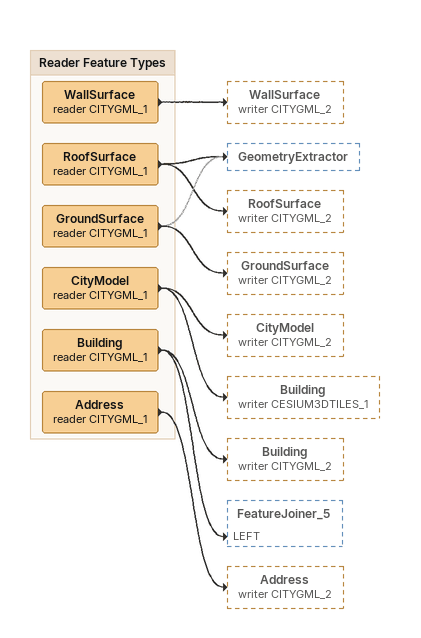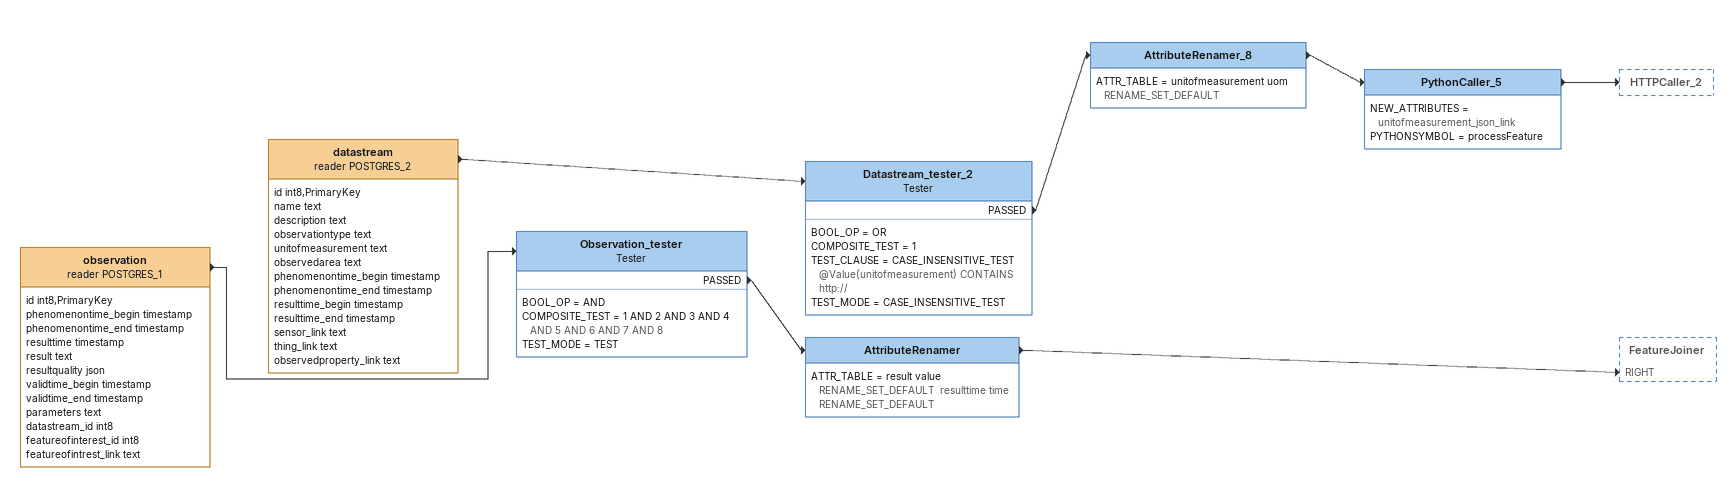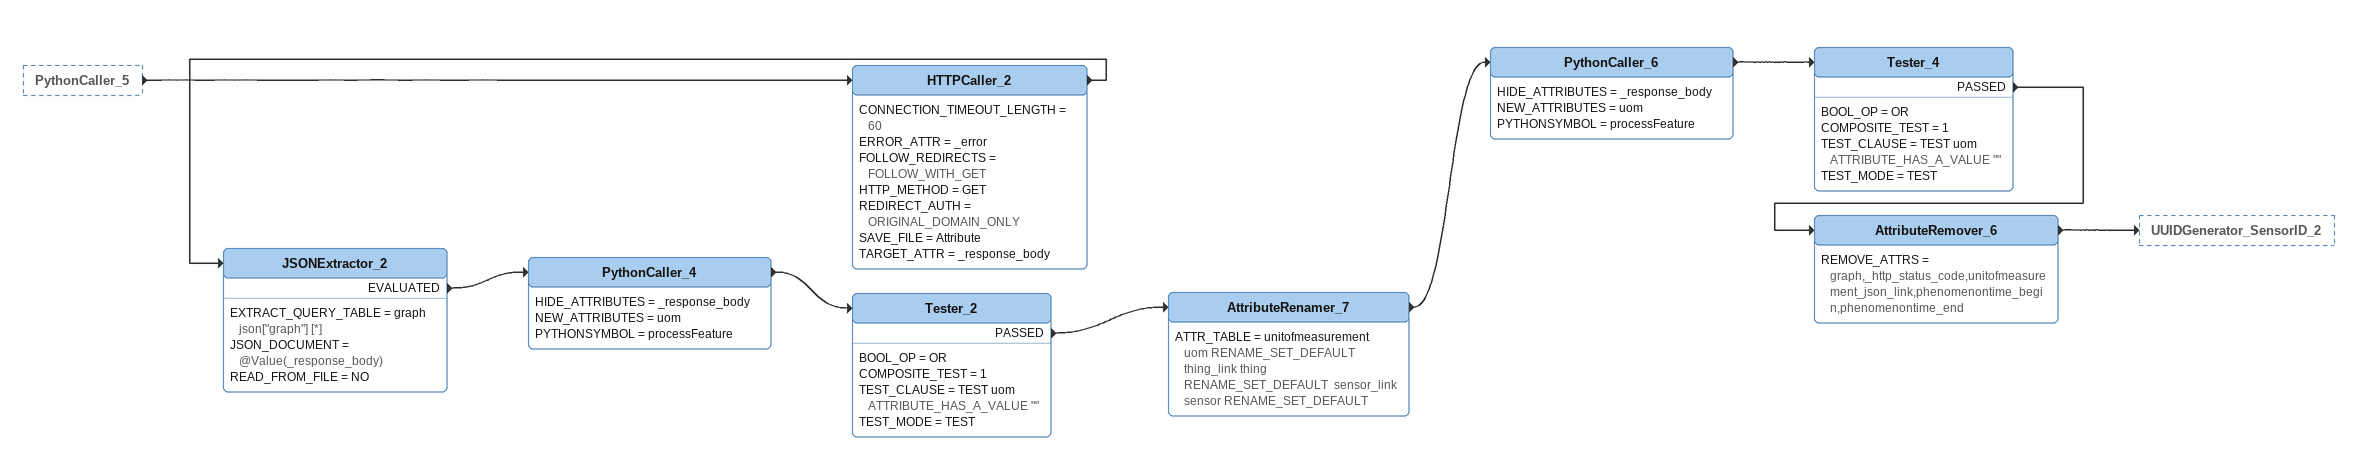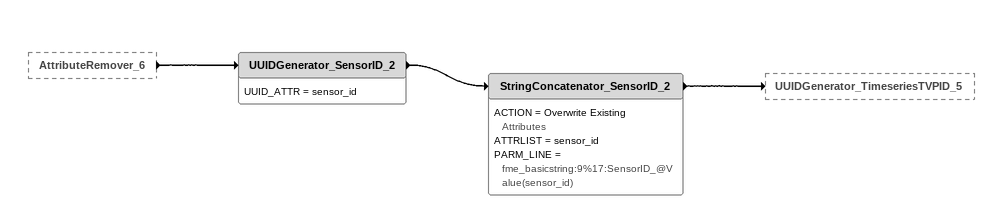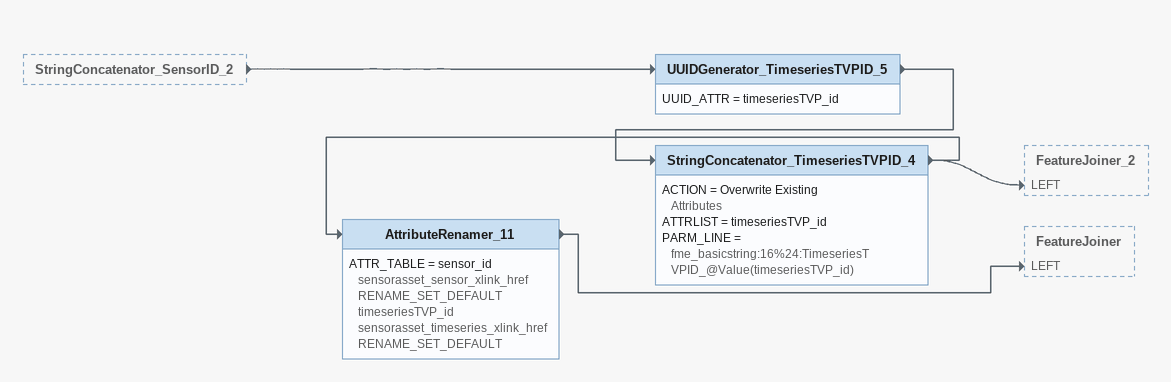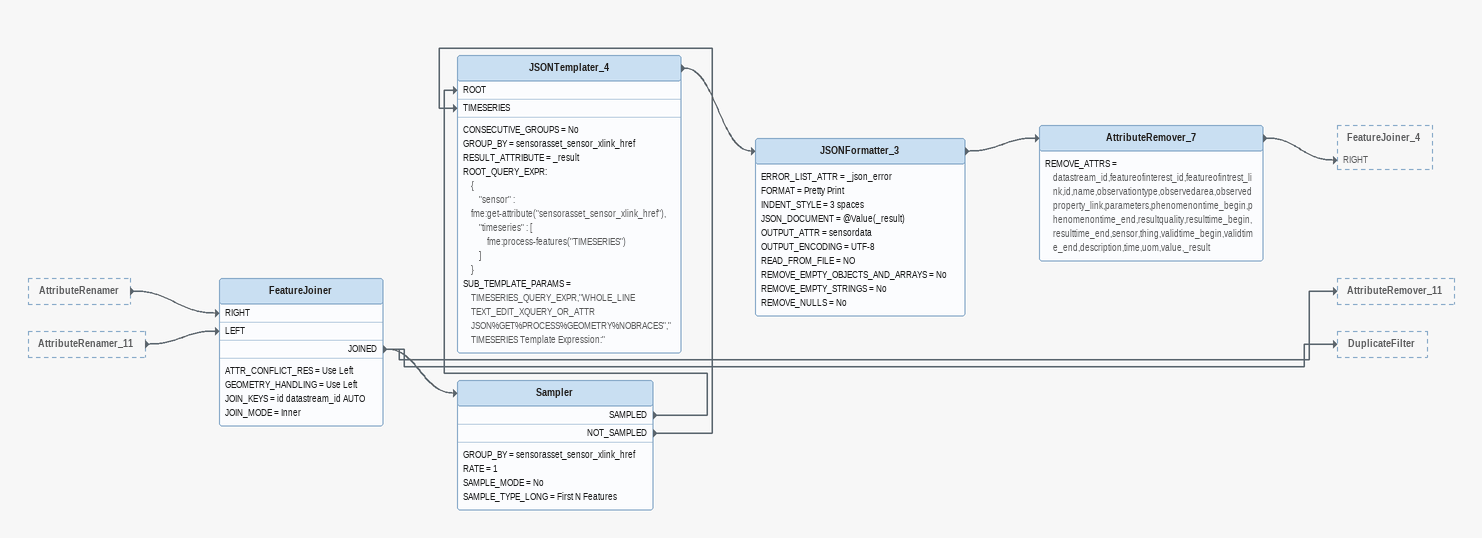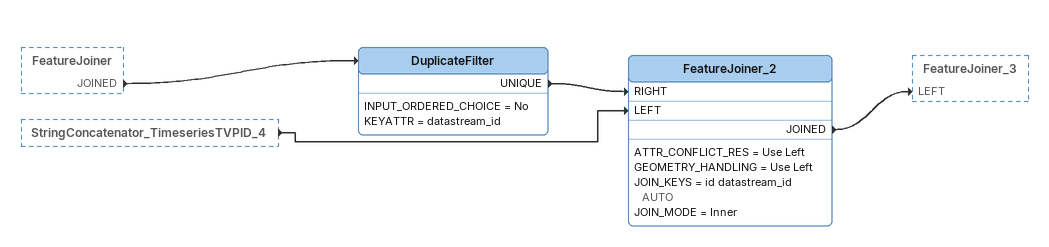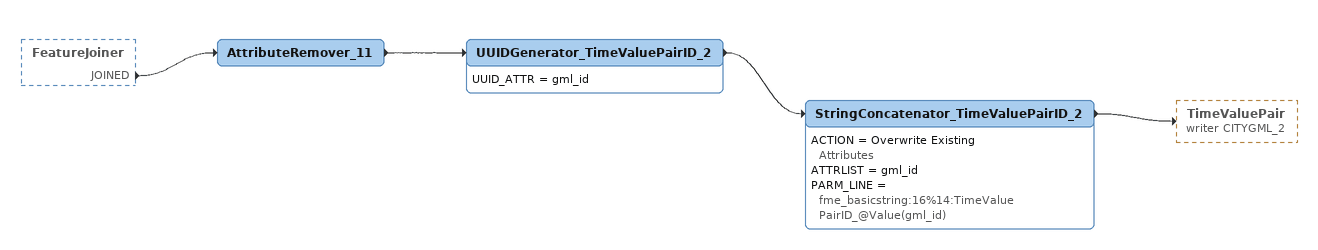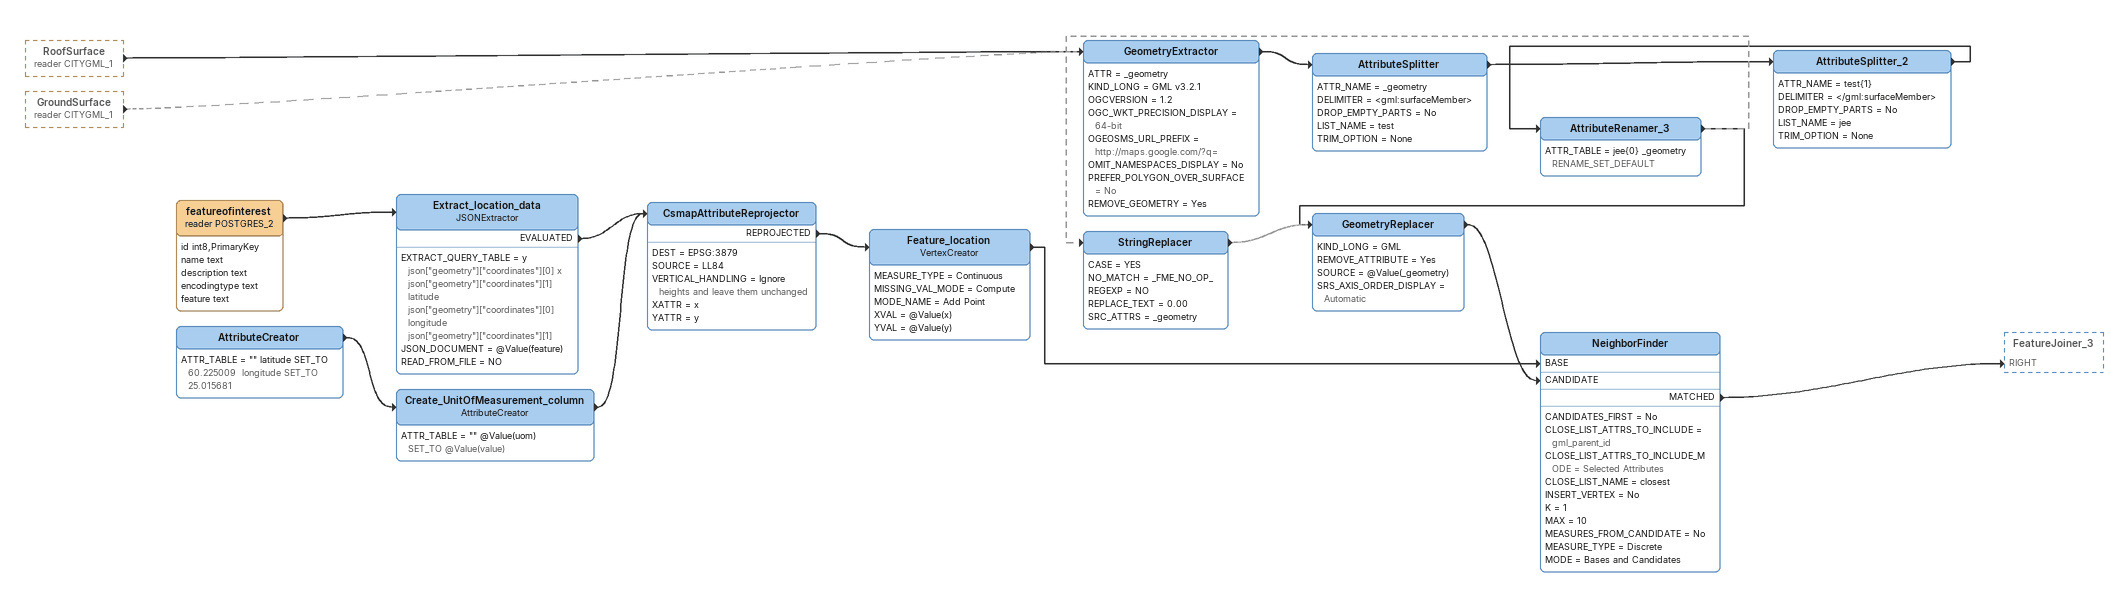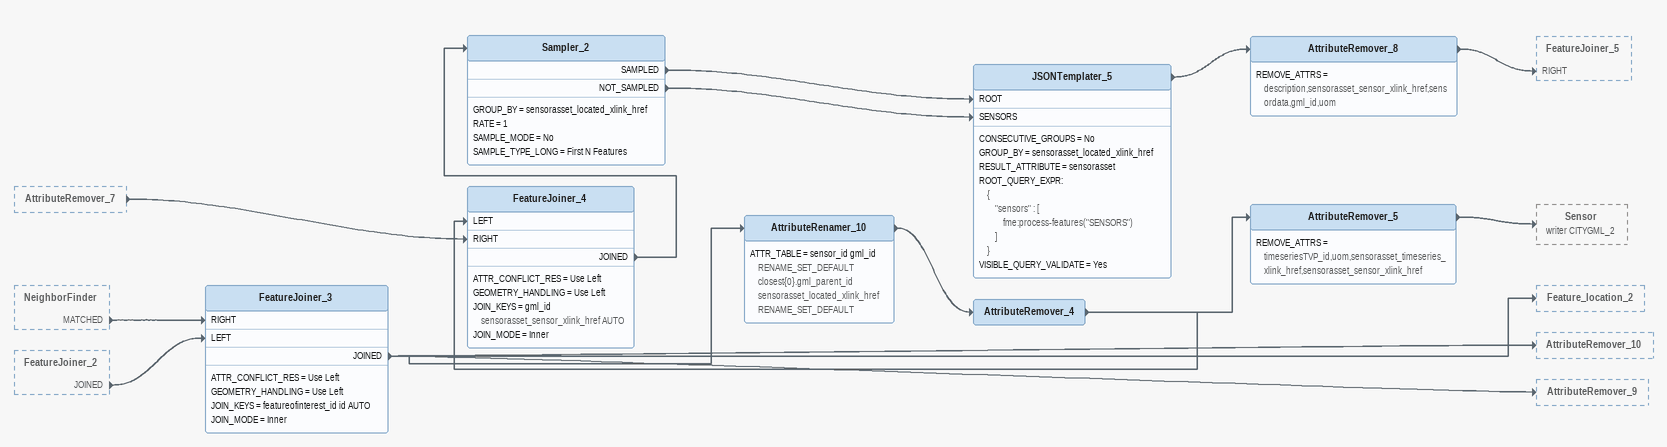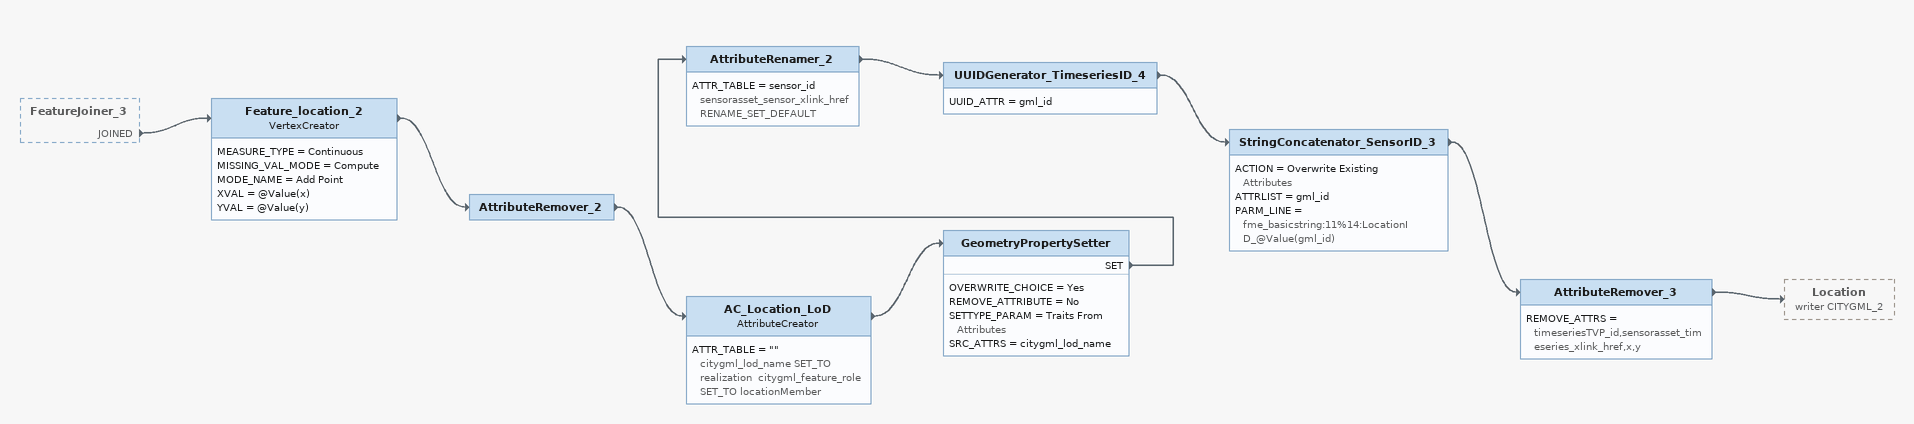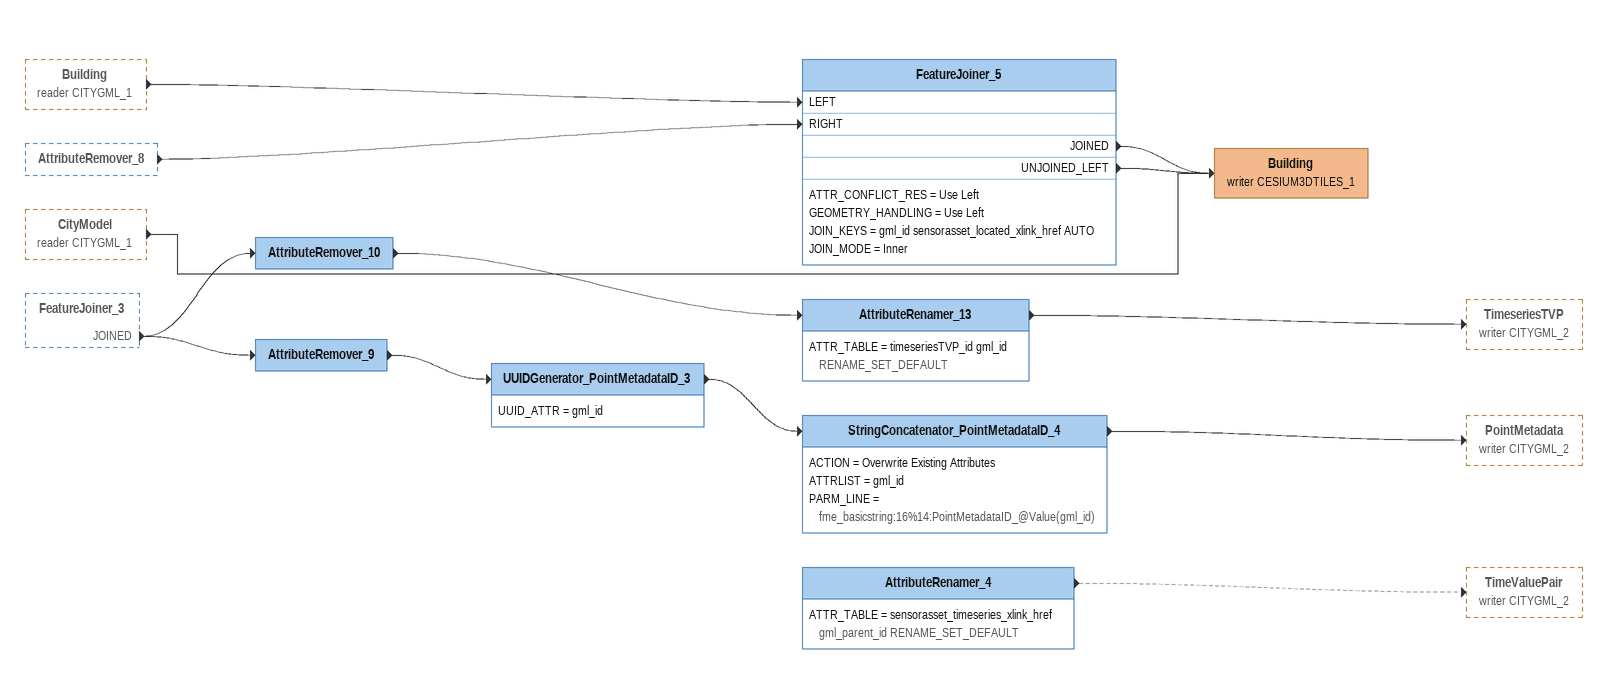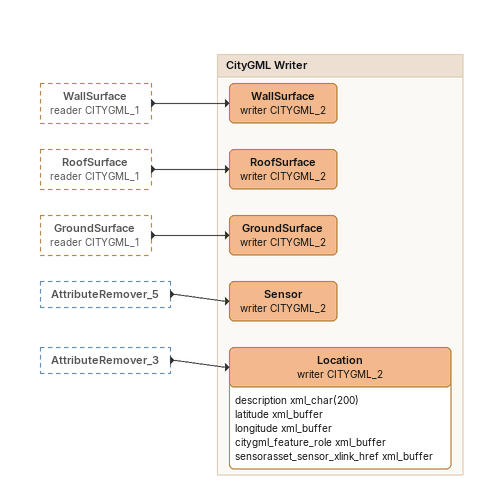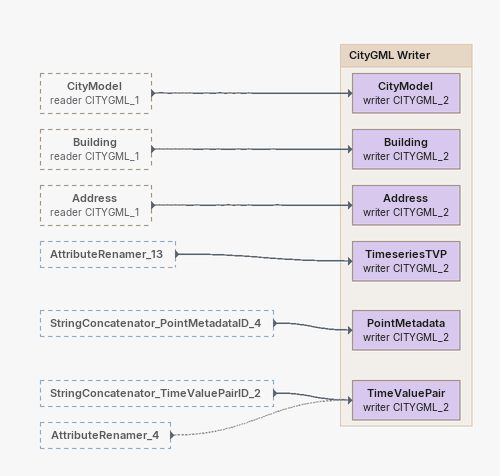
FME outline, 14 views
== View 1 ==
Bookmark: Reader Feature Types
WallSurface (reader CITYGML_1)
    -> WallSurface (writer CITYGML_2)
RoofSurface (reader CITYGML_1)
    -> GeometryExtractor
    -> RoofSurface (writer CITYGML_2)
GroundSurface (reader CITYGML_1)
    -> GeometryExtractor [off]
    -> GroundSurface (writer CITYGML_2)
CityModel (reader CITYGML_1)
    -> CityModel (writer CITYGML_2)
    -> Building (writer CESIUM3DTILES_1)
Building (reader CITYGML_1)
    -> Building (writer CITYGML_2)
    -> FeatureJoiner_5 [LEFT]
Address (reader CITYGML_1)
    -> Address (writer CITYGML_2)

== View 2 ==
observation (reader POSTGRES_1)
    attributes: id int8,PrimaryKey, phenomenontime_begin timestamp, phenomenontime_end timestamp, resulttime timestamp, result text, resultquality json, validtime_begin timestamp, validtime_end timestamp, parameters text, datastream_id int8, featureofinterest_id int8, featureofintrest_link text
    -> Observation_tester
Observation_tester: Tester
    BOOL_OP = AND
    COMPOSITE_TEST = 1 AND 2 AND 3 AND 4 AND 5 AND 6 AND 7 AND 8
    TEST_MODE = TEST
    PASSED -> AttributeRenamer
AttributeRenamer
    ATTR_TABLE = result value RENAME_SET_DEFAULT  resulttime time RENAME_SET_DEFAULT
    -> FeatureJoiner [RIGHT]
datastream (reader POSTGRES_2)
    attributes: id int8,PrimaryKey, name text, description text, observationtype text, unitofmeasurement text, observedarea text, phenomenontime_begin timestamp, phenomenontime_end timestamp, resulttime_begin timestamp, resulttime_end timestamp, sensor_link text, thing_link text, observedproperty_link text
    -> Datastream_tester_2
Datastream_tester_2: Tester
    BOOL_OP = OR
    COMPOSITE_TEST = 1
    TEST_CLAUSE = CASE_INSENSITIVE_TEST @Value(unitofmeasurement) CONTAINS http://
    TEST_MODE = CASE_INSENSITIVE_TEST
    PASSED -> AttributeRenamer_8
AttributeRenamer_8
    ATTR_TABLE = unitofmeasurement uom RENAME_SET_DEFAULT
    -> PythonCaller_5
PythonCaller_5
    NEW_ATTRIBUTES = unitofmeasurement_json_link
    PYTHONSYMBOL = processFeature
    -> HTTPCaller_2

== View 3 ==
PythonCaller_5 [outside]
    -> HTTPCaller_2
HTTPCaller_2
    CONNECTION_TIMEOUT_LENGTH = 60
    ERROR_ATTR = _error
    FOLLOW_REDIRECTS = FOLLOW_WITH_GET
    HTTP_METHOD = GET
    REDIRECT_AUTH = ORIGINAL_DOMAIN_ONLY
    SAVE_FILE = Attribute
    TARGET_ATTR = _response_body
    -> JSONExtractor_2
JSONExtractor_2
    EXTRACT_QUERY_TABLE = graph json["graph"] [*]
    JSON_DOCUMENT = @Value(_response_body)
    READ_FROM_FILE = NO
    EVALUATED -> PythonCaller_4
PythonCaller_4
    HIDE_ATTRIBUTES = _response_body
    NEW_ATTRIBUTES = uom
    PYTHONSYMBOL = processFeature
    -> Tester_2
Tester_2
    BOOL_OP = OR
    COMPOSITE_TEST = 1
    TEST_CLAUSE = TEST uom ATTRIBUTE_HAS_A_VALUE ""
    TEST_MODE = TEST
    PASSED -> AttributeRenamer_7
AttributeRenamer_7
    ATTR_TABLE = unitofmeasurement uom RENAME_SET_DEFAULT  thing_link thing RENAME_SET_DEFAULT  sensor_link sensor RENAME_SET_DEFAULT
    -> PythonCaller_6
PythonCaller_6
    HIDE_ATTRIBUTES = _response_body
    NEW_ATTRIBUTES = uom
    PYTHONSYMBOL = processFeature
    -> Tester_4
Tester_4
    BOOL_OP = OR
    COMPOSITE_TEST = 1
    TEST_CLAUSE = TEST uom ATTRIBUTE_HAS_A_VALUE ""
    TEST_MODE = TEST
    PASSED -> AttributeRemover_6
AttributeRemover_6
    REMOVE_ATTRS = graph,_http_status_code,unitofmeasurement_json_link,phenomenontime_begin,phenomenontime_end
    -> UUIDGenerator_SensorID_2

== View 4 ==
AttributeRemover_6 [outside]
    -> UUIDGenerator_SensorID_2
UUIDGenerator_SensorID_2
    UUID_ATTR = sensor_id
    -> StringConcatenator_SensorID_2
StringConcatenator_SensorID_2
    ACTION = Overwrite Existing Attributes
    ATTRLIST = sensor_id
    PARM_LINE = fme_basicstring:9%17:SensorID_@Value(sensor_id)
    -> UUIDGenerator_TimeseriesTVPID_5

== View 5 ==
StringConcatenator_SensorID_2 [outside]
    -> UUIDGenerator_TimeseriesTVPID_5
UUIDGenerator_TimeseriesTVPID_5
    UUID_ATTR = timeseriesTVP_id
    -> StringConcatenator_TimeseriesTVPID_4
StringConcatenator_TimeseriesTVPID_4
    ACTION = Overwrite Existing Attributes
    ATTRLIST = timeseriesTVP_id
    PARM_LINE = fme_basicstring:16%24:TimeseriesTVPID_@Value(timeseriesTVP_id)
    -> FeatureJoiner_2 [LEFT]
    -> AttributeRenamer_11
AttributeRenamer_11
    ATTR_TABLE = sensor_id sensorasset_sensor_xlink_href RENAME_SET_DEFAULT  timeseriesTVP_id sensorasset_timeseries_xlink_href RENAME_SET_DEFAULT
    -> FeatureJoiner [LEFT]

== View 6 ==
AttributeRenamer [outside]
    -> FeatureJoiner [RIGHT]
AttributeRenamer_11 [outside]
    -> FeatureJoiner [LEFT]
FeatureJoiner
    ATTR_CONFLICT_RES = Use Left
    GEOMETRY_HANDLING = Use Left
    JOIN_KEYS = id datastream_id AUTO
    JOIN_MODE = Inner
    JOINED -> AttributeRemover_11
    JOINED -> DuplicateFilter
    JOINED -> Sampler
Sampler
    GROUP_BY = sensorasset_sensor_xlink_href
    RATE = 1
    SAMPLE_MODE = No
    SAMPLE_TYPE_LONG = First N Features
    SAMPLED -> JSONTemplater_4 [ROOT]
    NOT_SAMPLED -> JSONTemplater_4 [TIMESERIES]
JSONTemplater_4
    CONSECUTIVE_GROUPS = No
    GROUP_BY = sensorasset_sensor_xlink_href
    RESULT_ATTRIBUTE = _result
    ROOT_QUERY_EXPR:
      {
          "sensor" : fme:get-attribute("sensorasset_sensor_xlink_href"),
          "timeseries" : [
              fme:process-features("TIMESERIES")
          ]
      }
    SUB_TEMPLATE_PARAMS = TIMESERIES_QUERY_EXPR,"WHOLE_LINE TEXT_EDIT_XQUERY_OR_ATTR JSON%GET%PROCESS%GEOMETRY%NOBRACES","TIMESERIES Template Expression:"
    -> JSONFormatter_3
JSONFormatter_3
    ERROR_LIST_ATTR = _json_error
    FORMAT = Pretty Print
    INDENT_STYLE = 3 spaces
    JSON_DOCUMENT = @Value(_result)
    OUTPUT_ATTR = sensordata
    OUTPUT_ENCODING = UTF-8
    READ_FROM_FILE = NO
    REMOVE_EMPTY_OBJECTS_AND_ARRAYS = No
    REMOVE_EMPTY_STRINGS = No
    REMOVE_NULLS = No
    -> AttributeRemover_7
AttributeRemover_7
    REMOVE_ATTRS = datastream_id,featureofinterest_id,featureofintrest_link,id,name,observationtype,observedarea,observedproperty_link,parameters,phenomenontime_begin,phenomenontime_end,resultquality,resulttime_begin,resulttime_end,sensor,thing,validtime_begin,validtime_end,description,time,uom,value,_result
    -> FeatureJoiner_4 [RIGHT]

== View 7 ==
FeatureJoiner [outside]
    JOINED -> DuplicateFilter
StringConcatenator_TimeseriesTVPID_4 [outside]
    -> FeatureJoiner_2 [LEFT]
DuplicateFilter
    INPUT_ORDERED_CHOICE = No
    KEYATTR = datastream_id
    UNIQUE -> FeatureJoiner_2 [RIGHT]
FeatureJoiner_2
    ATTR_CONFLICT_RES = Use Left
    GEOMETRY_HANDLING = Use Left
    JOIN_KEYS = id datastream_id AUTO
    JOIN_MODE = Inner
    JOINED -> FeatureJoiner_3 [LEFT]

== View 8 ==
FeatureJoiner [outside]
    JOINED -> AttributeRemover_11
AttributeRemover_11
    -> UUIDGenerator_TimeValuePairID_2
UUIDGenerator_TimeValuePairID_2
    UUID_ATTR = gml_id
    -> StringConcatenator_TimeValuePairID_2
StringConcatenator_TimeValuePairID_2
    ACTION = Overwrite Existing Attributes
    ATTRLIST = gml_id
    PARM_LINE = fme_basicstring:16%14:TimeValuePairID_@Value(gml_id)
    -> TimeValuePair (writer CITYGML_2)

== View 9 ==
RoofSurface (reader CITYGML_1) [outside]
    -> GeometryExtractor
GroundSurface (reader CITYGML_1) [outside]
    -> GeometryExtractor [off]
featureofinterest (reader POSTGRES_2)
    attributes: id int8,PrimaryKey, name text, description text, encodingtype text, feature text
    -> Extract_location_data
Extract_location_data: JSONExtractor
    EXTRACT_QUERY_TABLE = y json["geometry"]["coordinates"][0] x json["geometry"]["coordinates"][1] latitude json["geometry"]["coordinates"][0] longitude json["geometry"]["coordinates"][1]
    JSON_DOCUMENT = @Value(feature)
    READ_FROM_FILE = NO
    EVALUATED -> CsmapAttributeReprojector
AttributeCreator
    ATTR_TABLE = "" latitude SET_TO 60.225009  longitude SET_TO 25.015681
    -> Create_UnitOfMeasurement_column
Create_UnitOfMeasurement_column: AttributeCreator
    ATTR_TABLE = "" @Value(uom) SET_TO @Value(value)
    -> CsmapAttributeReprojector
CsmapAttributeReprojector
    DEST = EPSG:3879
    SOURCE = LL84
    VERTICAL_HANDLING = Ignore heights and leave them unchanged
    XATTR = x
    YATTR = y
    REPROJECTED -> Feature_location
Feature_location: VertexCreator
    MEASURE_TYPE = Continuous
    MISSING_VAL_MODE = Compute
    MODE_NAME = Add Point
    XVAL = @Value(x)
    YVAL = @Value(y)
    -> NeighborFinder [BASE]
GeometryExtractor
    ATTR = _geometry
    KIND_LONG = GML v3.2.1
    OGCVERSION = 1.2
    OGC_WKT_PRECISION_DISPLAY = 64-bit
    OGEOSMS_URL_PREFIX = http://maps.google.com/?q=
    OMIT_NAMESPACES_DISPLAY = No
    PREFER_POLYGON_OVER_SURFACE = No
    REMOVE_GEOMETRY = Yes
    -> AttributeSplitter
AttributeSplitter
    ATTR_NAME = _geometry
    DELIMITER = <gml:surfaceMember>
    DROP_EMPTY_PARTS = No
    LIST_NAME = test
    TRIM_OPTION = None
    -> AttributeSplitter_2
AttributeSplitter_2
    ATTR_NAME = test{1}
    DELIMITER = </gml:surfaceMember>
    DROP_EMPTY_PARTS = No
    LIST_NAME = jee
    TRIM_OPTION = None
    -> AttributeRenamer_3
AttributeRenamer_3
    ATTR_TABLE = jee{0} _geometry RENAME_SET_DEFAULT
    -> GeometryReplacer
    -> StringReplacer [off]
StringReplacer
    CASE = YES
    NO_MATCH = _FME_NO_OP_
    REGEXP = NO
    REPLACE_TEXT = 0.00
    SRC_ATTRS = _geometry
    -> GeometryReplacer [off]
GeometryReplacer
    KIND_LONG = GML
    REMOVE_ATTRIBUTE = Yes
    SOURCE = @Value(_geometry)
    SRS_AXIS_ORDER_DISPLAY = Automatic
    -> NeighborFinder [CANDIDATE]
NeighborFinder
    CANDIDATES_FIRST = No
    CLOSE_LIST_ATTRS_TO_INCLUDE = gml_parent_id
    CLOSE_LIST_ATTRS_TO_INCLUDE_MODE = Selected Attributes
    CLOSE_LIST_NAME = closest
    INSERT_VERTEX = No
    K = 1
    MAX = 10
    MEASURES_FROM_CANDIDATE = No
    MEASURE_TYPE = Discrete
    MODE = Bases and Candidates
    MATCHED -> FeatureJoiner_3 [RIGHT]

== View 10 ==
AttributeRemover_7 [outside]
    -> FeatureJoiner_4 [RIGHT]
NeighborFinder [outside]
    MATCHED -> FeatureJoiner_3 [RIGHT]
FeatureJoiner_2 [outside]
    JOINED -> FeatureJoiner_3 [LEFT]
FeatureJoiner_3
    ATTR_CONFLICT_RES = Use Left
    GEOMETRY_HANDLING = Use Left
    JOIN_KEYS = featureofinterest_id id AUTO
    JOIN_MODE = Inner
    JOINED -> Feature_location_2
    JOINED -> AttributeRenamer_10
    JOINED -> AttributeRemover_10
    JOINED -> AttributeRemover_9
AttributeRenamer_10
    ATTR_TABLE = sensor_id gml_id RENAME_SET_DEFAULT  closest{0}.gml_parent_id sensorasset_located_xlink_href RENAME_SET_DEFAULT
    -> AttributeRemover_4
AttributeRemover_4
    -> FeatureJoiner_4 [LEFT]
    -> AttributeRemover_5
FeatureJoiner_4
    ATTR_CONFLICT_RES = Use Left
    GEOMETRY_HANDLING = Use Left
    JOIN_KEYS = gml_id sensorasset_sensor_xlink_href AUTO
    JOIN_MODE = Inner
    JOINED -> Sampler_2
Sampler_2
    GROUP_BY = sensorasset_located_xlink_href
    RATE = 1
    SAMPLE_MODE = No
    SAMPLE_TYPE_LONG = First N Features
    SAMPLED -> JSONTemplater_5 [ROOT]
    NOT_SAMPLED -> JSONTemplater_5 [SENSORS]
JSONTemplater_5
    CONSECUTIVE_GROUPS = No
    GROUP_BY = sensorasset_located_xlink_href
    RESULT_ATTRIBUTE = sensorasset
    ROOT_QUERY_EXPR:
      {
          "sensors" : [
              fme:process-features("SENSORS")
          ]
      }
    VISIBLE_QUERY_VALIDATE = Yes
    -> AttributeRemover_8
AttributeRemover_8
    REMOVE_ATTRS = description,sensorasset_sensor_xlink_href,sensordata,gml_id,uom
    -> FeatureJoiner_5 [RIGHT]
AttributeRemover_5
    REMOVE_ATTRS = timeseriesTVP_id,uom,sensorasset_timeseries_xlink_href,sensorasset_sensor_xlink_href
    -> Sensor (writer CITYGML_2)

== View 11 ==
FeatureJoiner_3 [outside]
    JOINED -> Feature_location_2
Feature_location_2: VertexCreator
    MEASURE_TYPE = Continuous
    MISSING_VAL_MODE = Compute
    MODE_NAME = Add Point
    XVAL = @Value(x)
    YVAL = @Value(y)
    -> AttributeRemover_2
AttributeRemover_2
    -> AC_Location_LoD
AC_Location_LoD: AttributeCreator
    ATTR_TABLE = "" citygml_lod_name SET_TO realization  citygml_feature_role SET_TO locationMember
    -> GeometryPropertySetter
GeometryPropertySetter
    OVERWRITE_CHOICE = Yes
    REMOVE_ATTRIBUTE = No
    SETTYPE_PARAM = Traits From Attributes
    SRC_ATTRS = citygml_lod_name
    SET -> AttributeRenamer_2
AttributeRenamer_2
    ATTR_TABLE = sensor_id sensorasset_sensor_xlink_href RENAME_SET_DEFAULT
    -> UUIDGenerator_TimeseriesID_4
UUIDGenerator_TimeseriesID_4
    UUID_ATTR = gml_id
    -> StringConcatenator_SensorID_3
StringConcatenator_SensorID_3
    ACTION = Overwrite Existing Attributes
    ATTRLIST = gml_id
    PARM_LINE = fme_basicstring:11%14:LocationID_@Value(gml_id)
    -> AttributeRemover_3
AttributeRemover_3
    REMOVE_ATTRS = timeseriesTVP_id,sensorasset_timeseries_xlink_href,x,y
    -> Location (writer CITYGML_2)

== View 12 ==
Building (reader CITYGML_1) [outside]
    -> FeatureJoiner_5 [LEFT]
AttributeRemover_8 [outside]
    -> FeatureJoiner_5 [RIGHT]
CityModel (reader CITYGML_1) [outside]
    -> Building (writer CESIUM3DTILES_1)
FeatureJoiner_3 [outside]
    JOINED -> AttributeRemover_10
    JOINED -> AttributeRemover_9
AttributeRemover_10
    -> AttributeRenamer_13
AttributeRenamer_13
    ATTR_TABLE = timeseriesTVP_id gml_id RENAME_SET_DEFAULT
    -> TimeseriesTVP (writer CITYGML_2)
AttributeRemover_9
    -> UUIDGenerator_PointMetadataID_3
UUIDGenerator_PointMetadataID_3
    UUID_ATTR = gml_id
    -> StringConcatenator_PointMetadataID_4
StringConcatenator_PointMetadataID_4
    ACTION = Overwrite Existing Attributes
    ATTRLIST = gml_id
    PARM_LINE = fme_basicstring:16%14:PointMetadataID_@Value(gml_id)
    -> PointMetadata (writer CITYGML_2)
FeatureJoiner_5
    ATTR_CONFLICT_RES = Use Left
    GEOMETRY_HANDLING = Use Left
    JOIN_KEYS = gml_id sensorasset_located_xlink_href AUTO
    JOIN_MODE = Inner
    JOINED -> Building (writer CESIUM3DTILES_1)
    UNJOINED_LEFT -> Building (writer CESIUM3DTILES_1)
Building (writer CESIUM3DTILES_1)
AttributeRenamer_4
    ATTR_TABLE = sensorasset_timeseries_xlink_href gml_parent_id RENAME_SET_DEFAULT
    -> TimeValuePair (writer CITYGML_2) [off]

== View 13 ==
WallSurface (reader CITYGML_1) [outside]
    -> WallSurface (writer CITYGML_2)
RoofSurface (reader CITYGML_1) [outside]
    -> RoofSurface (writer CITYGML_2)
GroundSurface (reader CITYGML_1) [outside]
    -> GroundSurface (writer CITYGML_2)
AttributeRemover_5 [outside]
    -> Sensor (writer CITYGML_2)
AttributeRemover_3 [outside]
    -> Location (writer CITYGML_2)

Bookmark: CityGML Writer
WallSurface (writer CITYGML_2)
RoofSurface (writer CITYGML_2)
GroundSurface (writer CITYGML_2)
Sensor (writer CITYGML_2)
Location (writer CITYGML_2)
    attributes: description xml_char(200), latitude xml_buffer, longitude xml_buffer, citygml_feature_role xml_buffer, sensorasset_sensor_xlink_href xml_buffer

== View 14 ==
CityModel (reader CITYGML_1) [outside]
    -> CityModel (writer CITYGML_2)
Building (reader CITYGML_1) [outside]
    -> Building (writer CITYGML_2)
Address (reader CITYGML_1) [outside]
    -> Address (writer CITYGML_2)
AttributeRenamer_13 [outside]
    -> TimeseriesTVP (writer CITYGML_2)
StringConcatenator_PointMetadataID_4 [outside]
    -> PointMetadata (writer CITYGML_2)
StringConcatenator_TimeValuePairID_2 [outside]
    -> TimeValuePair (writer CITYGML_2)
AttributeRenamer_4 [outside]
    -> TimeValuePair (writer CITYGML_2) [off]

Bookmark: CityGML Writer
TimeseriesTVP (writer CITYGML_2)
PointMetadata (writer CITYGML_2)
CityModel (writer CITYGML_2)
Building (writer CITYGML_2)
Address (writer CITYGML_2)
TimeValuePair (writer CITYGML_2)
